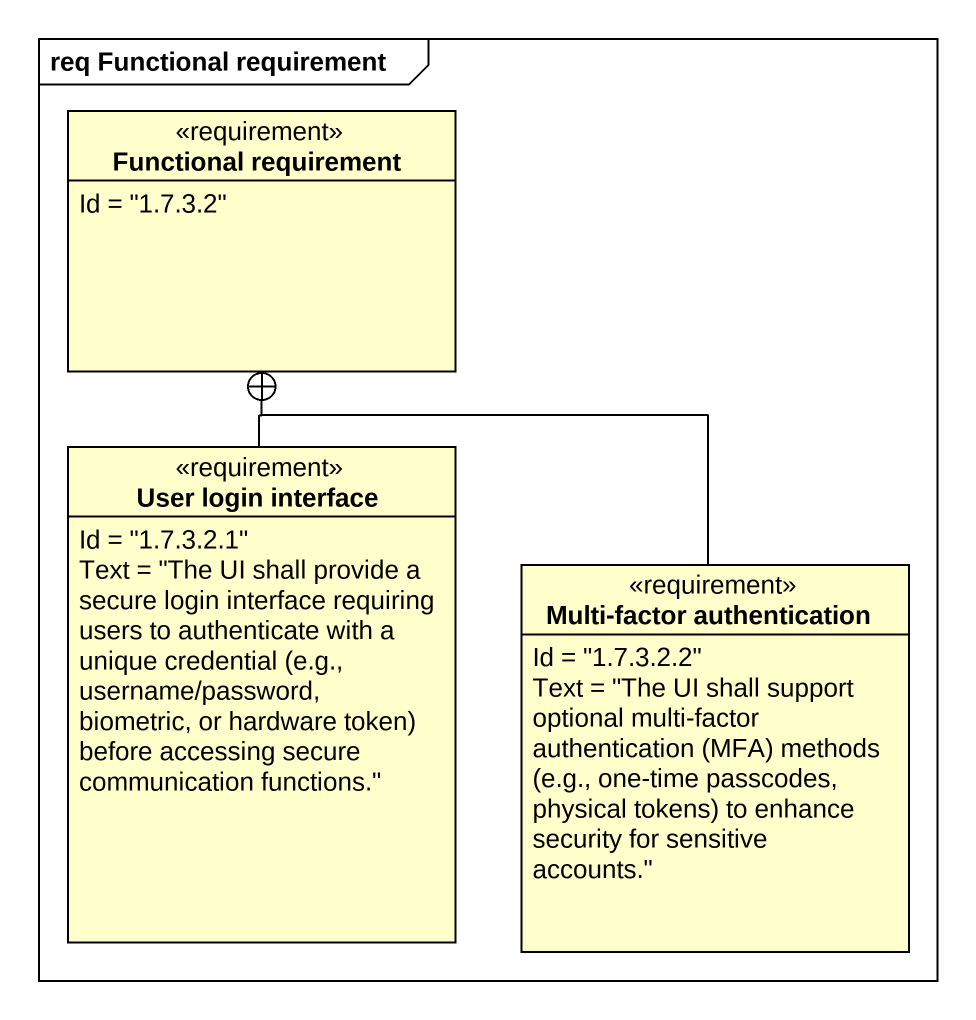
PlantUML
@startuml
mainframe req Functional requirement
hide circle
hide empty members
class "Functional requirement" as Functional_requirement <<requirement>> {
  Id = "1.7.3.2"
}
class "User login interface" as User_login_interface <<requirement>> {
  Id = "1.7.3.2.1"
  {field} Text = "The UI shall provide a secure login interface requiring users to authenticate with a unique credential (e.g., username/password, biometric, or hardware token) before accessing secure communication functions."
}
class "Multi-factor authentication" as Multi_factor_authentication <<requirement>> {
  Id = "1.7.3.2.2"
  {field} Text = "The UI shall support optional multi-factor authentication (MFA) methods (e.g., one-time passcodes, physical tokens) to enhance security for sensitive accounts."
}
User_login_interface -up-+ Functional_requirement
Multi_factor_authentication -up-+ Functional_requirement
@enduml
